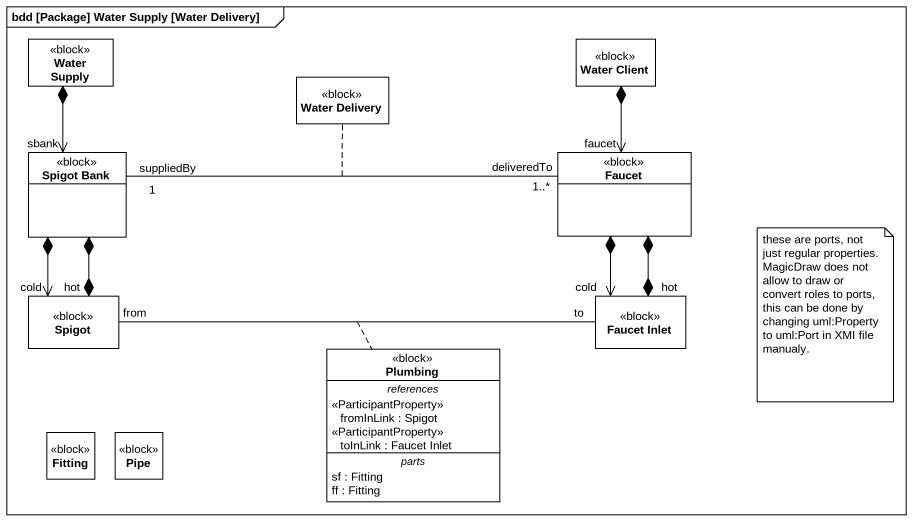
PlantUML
@startuml
mainframe bdd [Package] Water Supply [Water Delivery]
hide circle
hide empty members
class "Water Supply" as Water_Supply <<block>>
class "Water Client" as Water_Client <<block>>
class "Water Delivery" as Water_Delivery <<block>>
class "Spigot Bank" as Spigot_Bank <<block>>
class Faucet <<block>>
class Spigot <<block>>
class "Faucet Inlet" as Faucet_Inlet <<block>>
class Plumbing <<block>> {
  -- references --
  <<ParticipantProperty>> fromInLink : Spigot
  <<ParticipantProperty>> toInLink : Faucet Inlet
  -- parts --
  sf : Fitting
  ff : Fitting
}
class Fitting <<block>>
class Pipe <<block>>
Water_Supply *--> "sbank" Spigot_Bank
Water_Client *--> "faucet" Faucet
Spigot_Bank "1\nsuppliedBy" -right- "1..*\ndeliveredTo" Faucet
(Spigot_Bank, Faucet) .. Water_Delivery
Spigot_Bank *--* "hot" Spigot
Spigot_Bank *--> "cold" Spigot
Faucet *--> "cold" Faucet_Inlet
Faucet *--* "hot" Faucet_Inlet
Spigot "from" -right- "to" Faucet_Inlet
(Spigot, Faucet_Inlet) .. Plumbing
note as N1
  these are ports, not just regular properties. MagicDraw does not allow to draw or convert roles to ports, this can be done by changing uml:Property to uml:Port in XMI file manualy.
end note
@enduml
